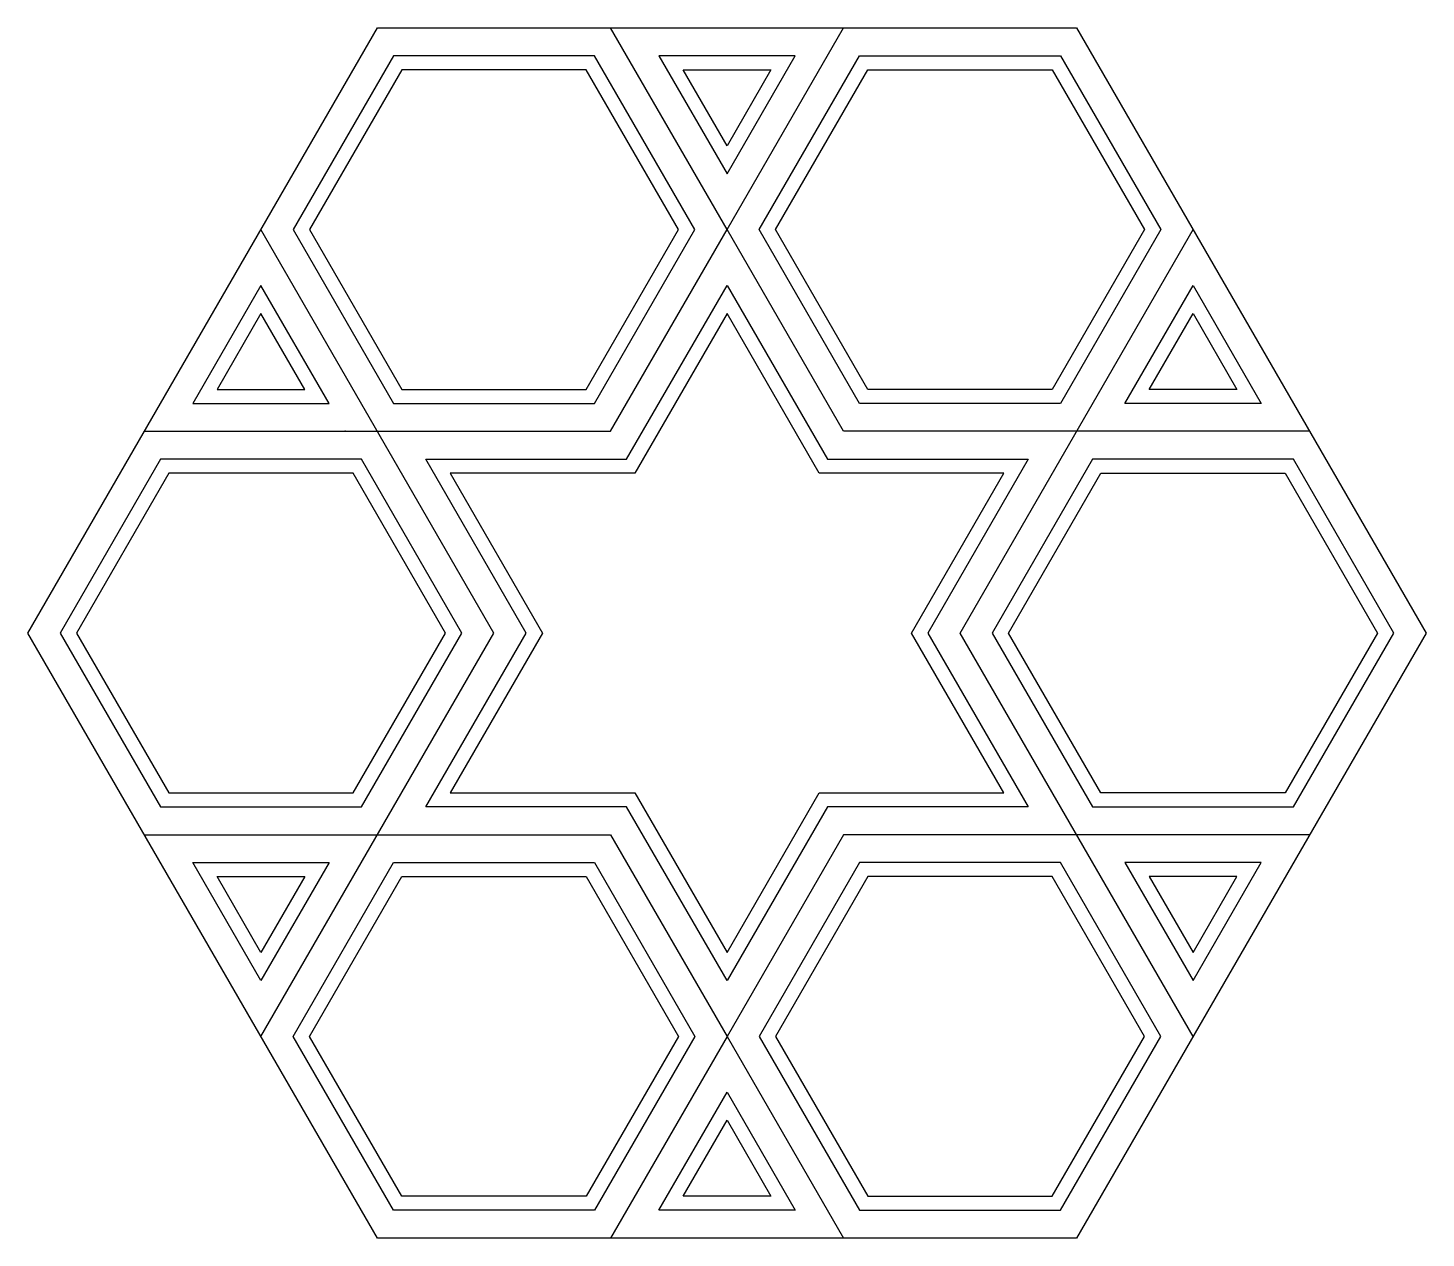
# Model space of a CAD drawing. Extents: x 7440 to 10440, y 10814 to 13412.
import ezdxf

# ---------------------------------------------------------------- set-up
doc = ezdxf.new("R2010")
doc.units = 0
doc.header["$MEASUREMENT"] = 0
for name, color, linetype in [('3', 3, 'CONTINUOUS'), ('4', 4, 'CONTINUOUS'), ('7', 7, 'CONTINUOUS')]:
    doc.layers.add(name, color=color, linetype=linetype)

msp = doc.modelspace()

# ---------------------------------------------------------------- linework, layer by layer
at = {"layer": '3'}
for points in [[(8043.9, 12979), (8242, 12636), (8638, 12636), (8836.1, 12979), (8638, 13322), (8242, 13322)], [(8940, 13159), (8845.9, 13322), (8940, 13322), (9034.1, 13322)], [(9836.1, 12979), (9638, 12636), (9242, 12636), (9043.9, 12979), (9242, 13322), (9638, 13322)], [(7845.9, 12636), (8034.1, 12636), (7940, 12799)], [(8940, 11427), (9138, 11770), (9534.1, 11770), (9336.1, 12113), (9534.1, 12456), (9138, 12456), (8940, 12799), (8742, 12456), (8345.9, 12456), (8543.9, 12113), (8345.9, 11770), (8742, 11770)], [(10034.1, 12636), (9845.9, 12636), (9940, 12799)], [(8336.1, 12113), (8138, 12456), (7742, 12456), (7543.9, 12113), (7742, 11770), (8138, 11770)], [(9543.9, 12113), (9742, 12456), (10138, 12456), (10336.1, 12113), (10138, 11770), (9742, 11770)], [(7845.9, 11590), (8034.1, 11590), (7940, 11427)], [(8043.9, 11247), (8242, 11590), (8638, 11590), (8836.1, 11247), (8638, 10904), (8242, 10904)], [(9836.1, 11247), (9638, 11590), (9242, 11590), (9043.9, 11247), (9242, 10904), (9638, 10904)], [(10034.1, 11590), (9845.9, 11590), (9940, 11427)], [(8940, 11067), (9034.1, 10904), (8940, 10904), (8845.9, 10904)]]:
    msp.add_lwpolyline(points, close=True, dxfattribs=at)
at = {"layer": '4'}
msp.add_lwpolyline([(8190, 10814), (7440, 12113), (8190, 13412), (8940, 13412), (9690, 13412), (10440, 12113), (9690, 10814), (8940, 10814)], close=True, dxfattribs=at)
for points in [[(7690, 12546), (8690, 12546), (8940, 12979), (8690, 13412)], [(10190, 12546), (9190, 12546), (8940, 12979), (9190, 13412)], [(7940, 11247), (8440, 12113), (7940, 12979)], [(9940, 11247), (9440, 12113), (9940, 12979)], [(7690, 11680), (8690, 11680), (8940, 11247), (8690, 10814)], [(10190, 11680), (9190, 11680), (8940, 11247), (9190, 10814)]]:
    msp.add_lwpolyline(points, dxfattribs=at)
for p in [(8120.7, 12546), (9690, 12546), (9690, 11680)]:
    msp.add_point(p, dxfattribs=at)
at = {"layer": '7'}
for points in [[(8009.3, 12979), (8224.6, 12606), (8655.4, 12606), (8870.7, 12979), (8655.4, 13352), (8224.6, 13352)], [(8940, 13352), (8793.9, 13352), (8940, 13099), (9086.1, 13352)], [(9870.7, 12979), (9655.4, 12606), (9224.6, 12606), (9009.3, 12979), (9224.6, 13352), (9655.4, 13352)], [(7940, 12859), (7793.9, 12606), (8086.1, 12606)], [(8940, 11367), (8724.6, 11740), (8293.9, 11740), (8509.3, 12113), (8293.9, 12486), (8724.6, 12486), (8940, 12859), (9155.4, 12486), (9586.1, 12486), (9370.7, 12113), (9586.1, 11740), (9155.4, 11740)], [(9940, 12859), (10086.1, 12606), (9793.9, 12606)], [(7509.3, 12113), (7724.6, 11740), (8155.4, 11740), (8370.7, 12113), (8155.4, 12486), (7724.6, 12486)], [(10370.7, 12113), (10155.4, 12486), (9724.6, 12486), (9509.3, 12113), (9724.6, 11740), (10155.4, 11740)], [(7940, 11367), (7793.9, 11620), (8086.1, 11620)], [(8009.3, 11247), (8224.6, 11620), (8655.4, 11620), (8870.7, 11247), (8655.4, 10874), (8224.6, 10874)], [(9870.7, 11247), (9655.4, 11620), (9224.6, 11620), (9009.3, 11247), (9224.6, 10874), (9655.4, 10874)], [(9940, 11367), (10086.1, 11620), (9793.9, 11620)], [(8940, 10874), (8793.9, 10874), (8940, 11127), (9086.1, 10874)]]:
    msp.add_lwpolyline(points, close=True, dxfattribs=at)

doc.saveas('drawing.dxf')
